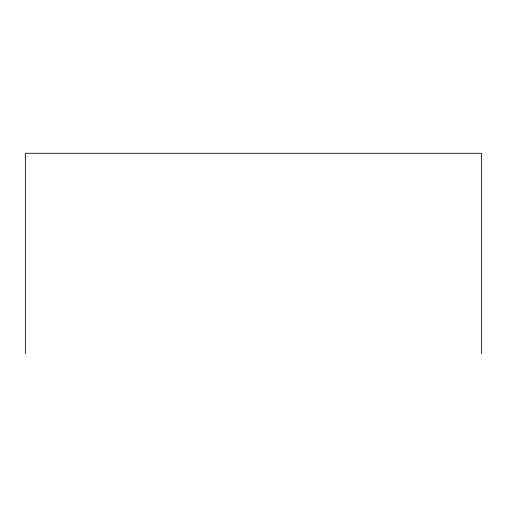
<?xml version="1.0" encoding="UTF-8"?>
<svg xmlns="http://www.w3.org/2000/svg" width="507" height="507" viewBox="0 0 507 507"><rect width="100%" height="100%" fill="white"/><g stroke="black" fill="none" stroke-linecap="round" stroke-linejoin="round"><path stroke-width="0.76" d="M481.65 353.734L481.65 153.266L25.35 153.266L25.35 353.734"/></g></svg>
